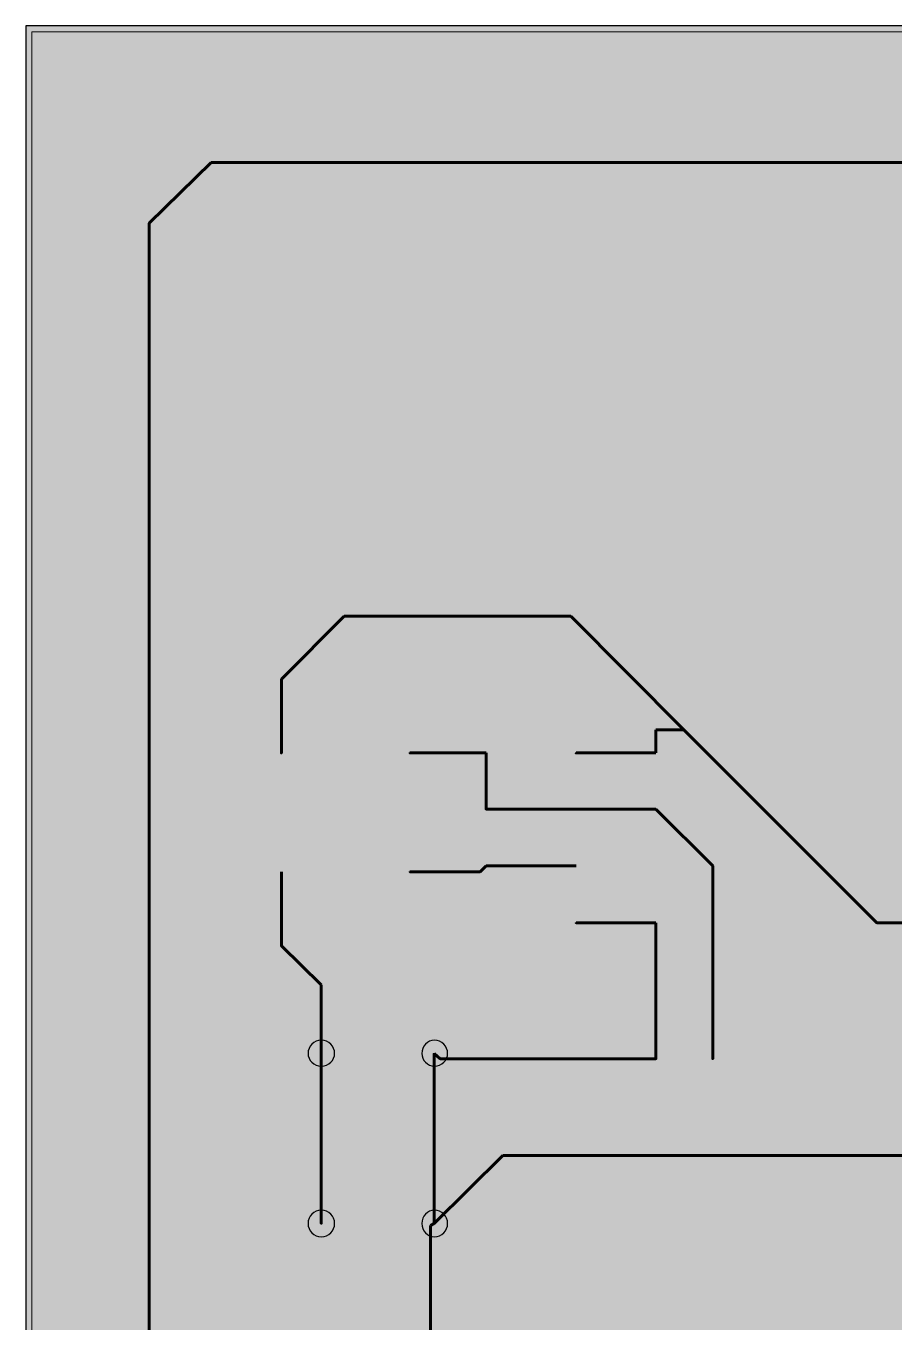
# Model space of a CAD drawing. Header units: millimetres. Extents: x -0.1 to 94.7, y 0.9 to 76.3.
# Drawn here: x -0.13 to 19.11, y 47.62 to 76.33 of the extents above; entities that cross this region are included whole.
import ezdxf

# ---------------------------------------------------------------- set-up
doc = ezdxf.new("R2010")
doc.units = ezdxf.units.MM
doc.header["$MEASUREMENT"] = 0
doc.layers.get('0').update_dxf_attribs({"linetype": 'CONTINUOUS'})

msp = doc.modelspace()

# ---------------------------------------------------------------- hatches: boundary and pattern name
for color, points in [(7, [(-0.131, 76.331), (-0.131, 0.867), (94.726, 0.867), (94.726, 76.331)]), (18, [(4.992, 61.111), (4.992, 59.359), (6.072, 59.359), (6.072, 61.111)]), (18, [(7.839, 61.111), (7.839, 59.359), (8.919, 59.359), (8.919, 61.111)]), (18, [(11.063, 60.521), (11.063, 59.949), (13.076, 59.949), (13.076, 60.521)]), (18, [(11.063, 59.278), (11.063, 58.688), (13.076, 58.688), (13.076, 59.278)]), (18, [(4.992, 58.476), (4.992, 56.708), (6.072, 56.708), (6.072, 58.476)]), (18, [(7.839, 58.476), (7.839, 56.708), (8.919, 56.708), (8.919, 58.476)]), (18, [(11.063, 58.017), (11.063, 57.428), (13.076, 57.428), (13.076, 58.017)]), (18, [(11.063, 56.757), (11.063, 56.168), (13.076, 56.168), (13.076, 56.757)]), (18, [(11.653, 54.335), (11.653, 52.568), (12.733, 52.568), (12.733, 54.335)]), (18, [(14.533, 54.335), (14.533, 52.568), (15.63, 52.568), (15.63, 54.335)]), (18, [(5.401, 50.8), (5.401, 48.803), (7.414, 48.803), (7.414, 50.8)]), (18, [(7.921, 50.8), (7.921, 48.803), (9.934, 48.803), (9.934, 50.8)])]:
    msp.add_hatch(color=color).paths.add_polyline_path(points)
h = msp.add_hatch(color=18)
edge = h.paths.add_edge_path()
edge.add_spline(control_points=[(4.272, 73.303), (4.272, 73.14), (4.141, 73.009), (3.977, 73.009), (3.977, 73.009), (3.813, 73.009), (3.682, 73.14), (3.682, 73.303), (3.682, 73.303), (3.682, 73.467), (3.813, 73.598), (3.977, 73.598), (3.977, 73.598), (4.141, 73.598), (4.272, 73.467), (4.272, 73.303)], knot_values=[0, 0, 0, 0, 0.0625, 0.0625, 0.0625, 0.0625, 0.125, 0.125, 0.125, 0.125, 0.1875, 0.1875, 0.1875, 0.1875, 1, 1, 1, 1], degree=3, periodic=0)
h = msp.add_hatch(color=18)
edge = h.paths.add_edge_path()
edge.add_spline(control_points=[(2.897, 71.961), (2.897, 71.798), (2.766, 71.667), (2.602, 71.667), (2.602, 71.667), (2.439, 71.667), (2.308, 71.798), (2.308, 71.961), (2.308, 71.961), (2.308, 72.125), (2.439, 72.256), (2.602, 72.256), (2.602, 72.256), (2.766, 72.256), (2.897, 72.125), (2.897, 71.961)], knot_values=[0, 0, 0, 0, 0.0625, 0.0625, 0.0625, 0.0625, 0.125, 0.125, 0.125, 0.125, 0.1875, 0.1875, 0.1875, 0.1875, 1, 1, 1, 1], degree=3, periodic=0)
h = msp.add_hatch(color=18)
edge = h.paths.add_edge_path()
edge.add_spline(control_points=[(7.201, 63.255), (7.201, 63.091), (7.07, 62.96), (6.923, 62.96), (6.923, 62.96), (6.759, 62.96), (6.628, 63.091), (6.628, 63.255), (6.628, 63.255), (6.628, 63.418), (6.759, 63.549), (6.923, 63.549), (6.923, 63.549), (7.07, 63.549), (7.201, 63.418), (7.201, 63.255)], knot_values=[0, 0, 0, 0, 0.0625, 0.0625, 0.0625, 0.0625, 0.125, 0.125, 0.125, 0.125, 0.1875, 0.1875, 0.1875, 0.1875, 1, 1, 1, 1], degree=3, periodic=0)
h = msp.add_hatch(color=18)
edge = h.paths.add_edge_path()
edge.add_spline(control_points=[(12.242, 63.255), (12.242, 63.091), (12.111, 62.96), (11.947, 62.96), (11.947, 62.96), (11.784, 62.96), (11.653, 63.091), (11.653, 63.255), (11.653, 63.255), (11.653, 63.418), (11.784, 63.549), (11.947, 63.549), (11.947, 63.549), (12.111, 63.549), (12.242, 63.418), (12.242, 63.255)], knot_values=[0, 0, 0, 0, 0.0625, 0.0625, 0.0625, 0.0625, 0.125, 0.125, 0.125, 0.125, 0.1875, 0.1875, 0.1875, 0.1875, 1, 1, 1, 1], degree=3, periodic=0)
h = msp.add_hatch(color=18)
edge = h.paths.add_edge_path()
edge.add_spline(control_points=[(5.826, 61.863), (5.826, 61.7), (5.695, 61.569), (5.532, 61.569), (5.532, 61.569), (5.368, 61.569), (5.237, 61.7), (5.237, 61.863), (5.237, 61.863), (5.237, 62.027), (5.368, 62.158), (5.532, 62.158), (5.532, 62.158), (5.695, 62.158), (5.826, 62.027), (5.826, 61.863)], knot_values=[0, 0, 0, 0, 0.0625, 0.0625, 0.0625, 0.0625, 0.125, 0.125, 0.125, 0.125, 0.1875, 0.1875, 0.1875, 0.1875, 1, 1, 1, 1], degree=3, periodic=0)
h = msp.add_hatch(color=18)
edge = h.paths.add_edge_path()
edge.add_spline(control_points=[(14.124, 60.734), (14.124, 60.57), (13.993, 60.44), (13.829, 60.44), (13.829, 60.44), (13.666, 60.44), (13.535, 60.57), (13.535, 60.734), (13.535, 60.734), (13.535, 60.898), (13.666, 61.029), (13.829, 61.029), (13.829, 61.029), (13.993, 61.029), (14.124, 60.898), (14.124, 60.734)], knot_values=[0, 0, 0, 0, 0.0625, 0.0625, 0.0625, 0.0625, 0.125, 0.125, 0.125, 0.125, 0.1875, 0.1875, 0.1875, 0.1875, 1, 1, 1, 1], degree=3, periodic=0)
h = msp.add_hatch(color=18)
edge = h.paths.add_edge_path()
edge.add_spline(control_points=[(14.746, 60.734), (14.746, 60.57), (14.615, 60.44), (14.451, 60.44), (14.451, 60.44), (14.287, 60.44), (14.157, 60.57), (14.157, 60.734), (14.157, 60.734), (14.157, 60.898), (14.287, 61.029), (14.451, 61.029), (14.451, 61.029), (14.615, 61.029), (14.746, 60.898), (14.746, 60.734)], knot_values=[0, 0, 0, 0, 0.0625, 0.0625, 0.0625, 0.0625, 0.125, 0.125, 0.125, 0.125, 0.1875, 0.1875, 0.1875, 0.1875, 1, 1, 1, 1], degree=3, periodic=0)
h = msp.add_hatch(color=18)
edge = h.paths.add_edge_path()
edge.add_spline(control_points=[(10.343, 60.227), (10.343, 60.08), (10.212, 59.949), (10.065, 59.949), (10.065, 59.949), (9.901, 59.949), (9.77, 60.08), (9.77, 60.227), (9.77, 60.227), (9.77, 60.39), (9.901, 60.521), (10.065, 60.521), (10.065, 60.521), (10.212, 60.521), (10.343, 60.39), (10.343, 60.227)], knot_values=[0, 0, 0, 0, 0.0625, 0.0625, 0.0625, 0.0625, 0.125, 0.125, 0.125, 0.125, 0.1875, 0.1875, 0.1875, 0.1875, 1, 1, 1, 1], degree=3, periodic=0)
h = msp.add_hatch(color=18)
edge = h.paths.add_edge_path()
edge.add_spline(control_points=[(12.356, 60.227), (12.356, 60.08), (12.225, 59.949), (12.062, 59.949), (12.062, 59.949), (11.914, 59.949), (11.784, 60.08), (11.784, 60.227), (11.784, 60.227), (11.784, 60.39), (11.914, 60.521), (12.062, 60.521), (12.062, 60.521), (12.225, 60.521), (12.356, 60.39), (12.356, 60.227)], knot_values=[0, 0, 0, 0, 0.0625, 0.0625, 0.0625, 0.0625, 0.125, 0.125, 0.125, 0.125, 0.1875, 0.1875, 0.1875, 0.1875, 1, 1, 1, 1], degree=3, periodic=0)
h = msp.add_hatch(color=18)
edge = h.paths.add_edge_path()
edge.add_spline(control_points=[(14.124, 60.227), (14.124, 60.08), (13.993, 59.949), (13.829, 59.949), (13.829, 59.949), (13.666, 59.949), (13.535, 60.08), (13.535, 60.227), (13.535, 60.227), (13.535, 60.39), (13.666, 60.521), (13.829, 60.521), (13.829, 60.521), (13.993, 60.521), (14.124, 60.39), (14.124, 60.227)], knot_values=[0, 0, 0, 0, 0.0625, 0.0625, 0.0625, 0.0625, 0.125, 0.125, 0.125, 0.125, 0.1875, 0.1875, 0.1875, 0.1875, 1, 1, 1, 1], degree=3, periodic=0)
h = msp.add_hatch(color=18)
edge = h.paths.add_edge_path()
edge.add_spline(control_points=[(10.343, 58.983), (10.343, 58.819), (10.212, 58.688), (10.065, 58.688), (10.065, 58.688), (9.901, 58.688), (9.77, 58.819), (9.77, 58.983), (9.77, 58.983), (9.77, 59.147), (9.901, 59.278), (10.065, 59.278), (10.065, 59.278), (10.212, 59.278), (10.343, 59.147), (10.343, 58.983)], knot_values=[0, 0, 0, 0, 0.0625, 0.0625, 0.0625, 0.0625, 0.125, 0.125, 0.125, 0.125, 0.1875, 0.1875, 0.1875, 0.1875, 1, 1, 1, 1], degree=3, periodic=0)
h = msp.add_hatch(color=18)
edge = h.paths.add_edge_path()
edge.add_spline(control_points=[(14.124, 58.983), (14.124, 58.819), (13.993, 58.688), (13.829, 58.688), (13.829, 58.688), (13.666, 58.688), (13.535, 58.819), (13.535, 58.983), (13.535, 58.983), (13.535, 59.147), (13.666, 59.278), (13.829, 59.278), (13.829, 59.278), (13.993, 59.278), (14.124, 59.147), (14.124, 58.983)], knot_values=[0, 0, 0, 0, 0.0625, 0.0625, 0.0625, 0.0625, 0.125, 0.125, 0.125, 0.125, 0.1875, 0.1875, 0.1875, 0.1875, 1, 1, 1, 1], degree=3, periodic=0)
h = msp.add_hatch(color=18)
edge = h.paths.add_edge_path()
edge.add_spline(control_points=[(10.343, 57.723), (10.343, 57.559), (10.212, 57.428), (10.065, 57.428), (10.065, 57.428), (9.901, 57.428), (9.77, 57.559), (9.77, 57.723), (9.77, 57.723), (9.77, 57.886), (9.901, 58.017), (10.065, 58.017), (10.065, 58.017), (10.212, 58.017), (10.343, 57.886), (10.343, 57.723)], knot_values=[0, 0, 0, 0, 0.0625, 0.0625, 0.0625, 0.0625, 0.125, 0.125, 0.125, 0.125, 0.1875, 0.1875, 0.1875, 0.1875, 1, 1, 1, 1], degree=3, periodic=0)
h = msp.add_hatch(color=18)
edge = h.paths.add_edge_path()
edge.add_spline(control_points=[(15.384, 57.723), (15.384, 57.559), (15.253, 57.428), (15.089, 57.428), (15.089, 57.428), (14.926, 57.428), (14.795, 57.559), (14.795, 57.723), (14.795, 57.723), (14.795, 57.886), (14.926, 58.017), (15.089, 58.017), (15.089, 58.017), (15.253, 58.017), (15.384, 57.886), (15.384, 57.723)], knot_values=[0, 0, 0, 0, 0.0625, 0.0625, 0.0625, 0.0625, 0.125, 0.125, 0.125, 0.125, 0.1875, 0.1875, 0.1875, 0.1875, 1, 1, 1, 1], degree=3, periodic=0)
h = msp.add_hatch(color=18)
edge = h.paths.add_edge_path()
edge.add_spline(control_points=[(10.229, 57.592), (10.229, 57.428), (10.098, 57.297), (9.934, 57.297), (9.934, 57.297), (9.77, 57.297), (9.64, 57.428), (9.64, 57.592), (9.64, 57.592), (9.64, 57.756), (9.77, 57.886), (9.934, 57.886), (9.934, 57.886), (10.098, 57.886), (10.229, 57.756), (10.229, 57.592)], knot_values=[0, 0, 0, 0, 0.0625, 0.0625, 0.0625, 0.0625, 0.125, 0.125, 0.125, 0.125, 0.1875, 0.1875, 0.1875, 0.1875, 1, 1, 1, 1], degree=3, periodic=0)
h = msp.add_hatch(color=18)
edge = h.paths.add_edge_path()
edge.add_spline(control_points=[(14.124, 56.463), (14.124, 56.299), (13.993, 56.168), (13.829, 56.168), (13.829, 56.168), (13.666, 56.168), (13.535, 56.299), (13.535, 56.463), (13.535, 56.463), (13.535, 56.626), (13.666, 56.757), (13.829, 56.757), (13.829, 56.757), (13.993, 56.757), (14.124, 56.626), (14.124, 56.463)], knot_values=[0, 0, 0, 0, 0.0625, 0.0625, 0.0625, 0.0625, 0.125, 0.125, 0.125, 0.125, 0.1875, 0.1875, 0.1875, 0.1875, 1, 1, 1, 1], degree=3, periodic=0)
h = msp.add_hatch(color=18)
edge = h.paths.add_edge_path()
edge.add_spline(control_points=[(19.017, 56.463), (19.017, 56.299), (18.886, 56.168), (18.723, 56.168), (18.723, 56.168), (18.575, 56.168), (18.444, 56.299), (18.444, 56.463), (18.444, 56.463), (18.444, 56.626), (18.575, 56.757), (18.723, 56.757), (18.723, 56.757), (18.886, 56.757), (19.017, 56.626), (19.017, 56.463)], knot_values=[0, 0, 0, 0, 0.0625, 0.0625, 0.0625, 0.0625, 0.125, 0.125, 0.125, 0.125, 0.1875, 0.1875, 0.1875, 0.1875, 1, 1, 1, 1], degree=3, periodic=0)
h = msp.add_hatch(color=18)
edge = h.paths.add_edge_path()
edge.add_spline(control_points=[(5.826, 55.955), (5.826, 55.792), (5.695, 55.661), (5.532, 55.661), (5.532, 55.661), (5.368, 55.661), (5.237, 55.792), (5.237, 55.955), (5.237, 55.955), (5.237, 56.119), (5.368, 56.25), (5.532, 56.25), (5.532, 56.25), (5.695, 56.25), (5.826, 56.119), (5.826, 55.955)], knot_values=[0, 0, 0, 0, 0.0625, 0.0625, 0.0625, 0.0625, 0.125, 0.125, 0.125, 0.125, 0.1875, 0.1875, 0.1875, 0.1875, 1, 1, 1, 1], degree=3, periodic=0)
h = msp.add_hatch(color=18)
edge = h.paths.add_edge_path()
edge.add_spline(control_points=[(6.71, 55.088), (6.71, 54.924), (6.579, 54.793), (6.415, 54.793), (6.415, 54.793), (6.252, 54.793), (6.121, 54.924), (6.121, 55.088), (6.121, 55.088), (6.121, 55.252), (6.252, 55.382), (6.415, 55.382), (6.415, 55.382), (6.579, 55.382), (6.71, 55.252), (6.71, 55.088)], knot_values=[0, 0, 0, 0, 0.0625, 0.0625, 0.0625, 0.0625, 0.125, 0.125, 0.125, 0.125, 0.1875, 0.1875, 0.1875, 0.1875, 1, 1, 1, 1], degree=3, periodic=0)
h = msp.add_hatch(color=18)
edge = h.paths.add_edge_path()
edge.add_spline(control_points=[(7.299, 53.566), (7.299, 53.091), (6.906, 52.698), (6.415, 52.698), (6.415, 52.698), (5.924, 52.698), (5.532, 53.091), (5.532, 53.566), (5.532, 53.566), (5.532, 54.057), (5.924, 54.45), (6.415, 54.45), (6.415, 54.45), (6.906, 54.45), (7.299, 54.057), (7.299, 53.566)], knot_values=[0, 0, 0, 0, 0.0625, 0.0625, 0.0625, 0.0625, 0.125, 0.125, 0.125, 0.125, 0.1875, 0.1875, 0.1875, 0.1875, 1, 1, 1, 1], degree=3, periodic=0)
h = msp.add_hatch(color=18)
edge = h.paths.add_edge_path()
edge.add_spline(control_points=[(9.803, 53.566), (9.803, 53.091), (9.41, 52.698), (8.919, 52.698), (8.919, 52.698), (8.445, 52.698), (8.052, 53.091), (8.052, 53.566), (8.052, 53.566), (8.052, 54.057), (8.445, 54.45), (8.919, 54.45), (8.919, 54.45), (9.41, 54.45), (9.803, 54.057), (9.803, 53.566)], knot_values=[0, 0, 0, 0, 0.0625, 0.0625, 0.0625, 0.0625, 0.125, 0.125, 0.125, 0.125, 0.1875, 0.1875, 0.1875, 0.1875, 1, 1, 1, 1], degree=3, periodic=0)
h = msp.add_hatch(color=18)
edge = h.paths.add_edge_path()
edge.add_spline(control_points=[(9.345, 53.451), (9.345, 53.288), (9.214, 53.157), (9.05, 53.157), (9.05, 53.157), (8.887, 53.157), (8.756, 53.288), (8.756, 53.451), (8.756, 53.451), (8.756, 53.615), (8.887, 53.746), (9.05, 53.746), (9.05, 53.746), (9.214, 53.746), (9.345, 53.615), (9.345, 53.451)], knot_values=[0, 0, 0, 0, 0.0625, 0.0625, 0.0625, 0.0625, 0.125, 0.125, 0.125, 0.125, 0.1875, 0.1875, 0.1875, 0.1875, 1, 1, 1, 1], degree=3, periodic=0)
h = msp.add_hatch(color=18)
edge = h.paths.add_edge_path()
edge.add_spline(control_points=[(14.124, 53.451), (14.124, 53.288), (13.993, 53.157), (13.829, 53.157), (13.829, 53.157), (13.666, 53.157), (13.535, 53.288), (13.535, 53.451), (13.535, 53.451), (13.535, 53.615), (13.666, 53.746), (13.829, 53.746), (13.829, 53.746), (13.993, 53.746), (14.124, 53.615), (14.124, 53.451)], knot_values=[0, 0, 0, 0, 0.0625, 0.0625, 0.0625, 0.0625, 0.125, 0.125, 0.125, 0.125, 0.1875, 0.1875, 0.1875, 0.1875, 1, 1, 1, 1], degree=3, periodic=0)
h = msp.add_hatch(color=18)
edge = h.paths.add_edge_path()
edge.add_spline(control_points=[(9.214, 51.946), (9.214, 51.782), (9.083, 51.651), (8.919, 51.651), (8.919, 51.651), (8.772, 51.651), (8.641, 51.782), (8.641, 51.946), (8.641, 51.946), (8.641, 52.109), (8.772, 52.24), (8.919, 52.24), (8.919, 52.24), (9.083, 52.24), (9.214, 52.109), (9.214, 51.946)], knot_values=[0, 0, 0, 0, 0.0625, 0.0625, 0.0625, 0.0625, 0.125, 0.125, 0.125, 0.125, 0.1875, 0.1875, 0.1875, 0.1875, 1, 1, 1, 1], degree=3, periodic=0)
h = msp.add_hatch(color=18)
edge = h.paths.add_edge_path()
edge.add_spline(control_points=[(10.736, 51.307), (10.736, 51.144), (10.589, 51.013), (10.441, 51.013), (10.441, 51.013), (10.278, 51.013), (10.147, 51.144), (10.147, 51.307), (10.147, 51.307), (10.147, 51.471), (10.278, 51.602), (10.441, 51.602), (10.441, 51.602), (10.589, 51.602), (10.736, 51.471), (10.736, 51.307)], knot_values=[0, 0, 0, 0, 0.0625, 0.0625, 0.0625, 0.0625, 0.125, 0.125, 0.125, 0.125, 0.1875, 0.1875, 0.1875, 0.1875, 1, 1, 1, 1], degree=3, periodic=0)
h = msp.add_hatch(color=18)
edge = h.paths.add_edge_path()
edge.add_spline(control_points=[(9.132, 49.753), (9.132, 49.605), (9.001, 49.474), (8.838, 49.474), (8.838, 49.474), (8.674, 49.474), (8.543, 49.605), (8.543, 49.753), (8.543, 49.753), (8.543, 49.916), (8.674, 50.047), (8.838, 50.047), (8.838, 50.047), (9.001, 50.047), (9.132, 49.916), (9.132, 49.753)], knot_values=[0, 0, 0, 0, 0.0625, 0.0625, 0.0625, 0.0625, 0.125, 0.125, 0.125, 0.125, 0.1875, 0.1875, 0.1875, 0.1875, 1, 1, 1, 1], degree=3, periodic=0)
h = msp.add_hatch(color=18)
edge = h.paths.add_edge_path()
edge.add_spline(control_points=[(9.132, 48.132), (9.132, 47.969), (9.001, 47.838), (8.838, 47.838), (8.838, 47.838), (8.674, 47.838), (8.543, 47.969), (8.543, 48.132), (8.543, 48.132), (8.543, 48.296), (8.674, 48.427), (8.838, 48.427), (8.838, 48.427), (9.001, 48.427), (9.132, 48.296), (9.132, 48.132)], knot_values=[0, 0, 0, 0, 0.0625, 0.0625, 0.0625, 0.0625, 0.125, 0.125, 0.125, 0.125, 0.1875, 0.1875, 0.1875, 0.1875, 1, 1, 1, 1], degree=3, periodic=0)

# ---------------------------------------------------------------- linework, layer by layer
at = {"color": 18, "linetype": 'Continuous', "lineweight": -2}
msp.add_lwpolyline([(-0.131, 76.331), (-0.131, 0.867), (94.726, 0.867), (94.726, 76.331)], close=True, dxfattribs=at)
at = {"color": 18, "linetype": 'Continuous', "lineweight": 15}
msp.add_lwpolyline([(0, 76.2), (94.612, 76.2), (94.612, 1.031), (0, 1.031)], close=True, dxfattribs=at)
at = {"color": 18, "linetype": 'Continuous', "lineweight": 60}
for points in [[(3.977, 73.303), (2.602, 71.961), (2.602, 71.961)], [(45.252, 73.303), (3.977, 73.303), (3.977, 73.303)], [(2.602, 71.961), (2.602, 46.79), (2.602, 46.79)], [(6.923, 63.255), (5.532, 61.863), (5.532, 61.863)], [(11.947, 63.255), (6.923, 63.255), (6.923, 63.255)], [(14.451, 60.734), (11.947, 63.255), (11.947, 63.255)], [(5.532, 61.863), (5.532, 60.227), (5.532, 60.227)], [(13.829, 60.227), (13.829, 60.734), (13.829, 60.734)], [(13.829, 60.734), (14.451, 60.734), (14.451, 60.734)], [(14.451, 60.734), (18.723, 56.463), (18.723, 56.463)], [(10.065, 60.227), (8.379, 60.227), (8.379, 60.227)], [(10.065, 58.983), (10.065, 60.227), (10.065, 60.227)], [(13.829, 60.227), (12.062, 60.227), (12.062, 60.227)], [(12.062, 58.983), (10.065, 58.983), (10.065, 58.983)], [(12.062, 58.983), (13.829, 58.983), (13.829, 58.983)], [(13.829, 58.983), (15.089, 57.723), (15.089, 57.723)], [(10.065, 57.723), (9.934, 57.592), (9.934, 57.592)], [(12.062, 57.723), (10.065, 57.723), (10.065, 57.723)], [(15.089, 57.723), (15.089, 53.451), (15.089, 53.451)], [(5.532, 55.955), (5.532, 57.592), (5.532, 57.592)], [(9.934, 57.592), (8.379, 57.592), (8.379, 57.592)], [(13.829, 56.463), (12.062, 56.463), (12.062, 56.463)], [(13.829, 53.451), (13.829, 56.463), (13.829, 56.463)], [(18.723, 56.463), (21.112, 56.463), (21.112, 56.463)], [(6.415, 55.088), (5.532, 55.955), (5.532, 55.955)], [(6.415, 53.566), (6.415, 55.088), (6.415, 55.088)], [(6.415, 53.566), (6.415, 49.802), (6.415, 49.802)], [(9.05, 53.451), (8.919, 53.566), (8.919, 53.566)], [(8.919, 53.566), (8.919, 51.946), (8.919, 51.946)], [(12.193, 53.451), (9.05, 53.451), (9.05, 53.451)], [(12.193, 53.451), (13.829, 53.451), (13.829, 53.451)], [(8.919, 49.802), (8.919, 51.946), (8.919, 51.946)], [(8.919, 49.802), (10.441, 51.307), (10.441, 51.307)], [(10.441, 51.307), (23.256, 51.307), (23.256, 51.307)], [(8.838, 49.753), (8.919, 49.802), (8.919, 49.802)], [(8.838, 48.132), (8.838, 49.753), (8.838, 49.753)], [(8.838, 47.167), (8.838, 48.132), (8.838, 48.132)]]:
    msp.add_lwpolyline(points, dxfattribs=at)
at = {"color": 18, "linetype": 'Continuous', "lineweight": -2}
for points in [[(6.71, 53.566), (6.71, 53.419), (6.579, 53.288), (6.415, 53.288), (6.415, 53.288), (6.252, 53.288), (6.121, 53.419), (6.121, 53.566), (6.121, 53.566), (6.121, 53.73), (6.252, 53.86), (6.415, 53.86), (6.415, 53.86), (6.579, 53.86), (6.71, 53.73), (6.71, 53.566)], [(9.214, 53.566), (9.214, 53.419), (9.083, 53.288), (8.919, 53.288), (8.919, 53.288), (8.772, 53.288), (8.641, 53.419), (8.641, 53.566), (8.641, 53.566), (8.641, 53.73), (8.772, 53.86), (8.919, 53.86), (8.919, 53.86), (9.083, 53.86), (9.214, 53.73), (9.214, 53.566)], [(6.71, 49.802), (6.71, 49.638), (6.579, 49.507), (6.415, 49.507), (6.415, 49.507), (6.252, 49.507), (6.121, 49.638), (6.121, 49.802), (6.121, 49.802), (6.121, 49.965), (6.252, 50.096), (6.415, 50.096), (6.415, 50.096), (6.579, 50.096), (6.71, 49.965), (6.71, 49.802)], [(9.214, 49.802), (9.214, 49.638), (9.083, 49.507), (8.919, 49.507), (8.919, 49.507), (8.772, 49.507), (8.641, 49.638), (8.641, 49.802), (8.641, 49.802), (8.641, 49.965), (8.772, 50.096), (8.919, 50.096), (8.919, 50.096), (9.083, 50.096), (9.214, 49.965), (9.214, 49.802)]]:
    msp.add_open_spline(points, degree=3, knots=[0, 0, 0, 0, 0.0625, 0.0625, 0.0625, 0.0625, 0.125, 0.125, 0.125, 0.125, 0.1875, 0.1875, 0.1875, 0.1875, 1, 1, 1, 1], dxfattribs=at)

doc.saveas('drawing.dxf')
